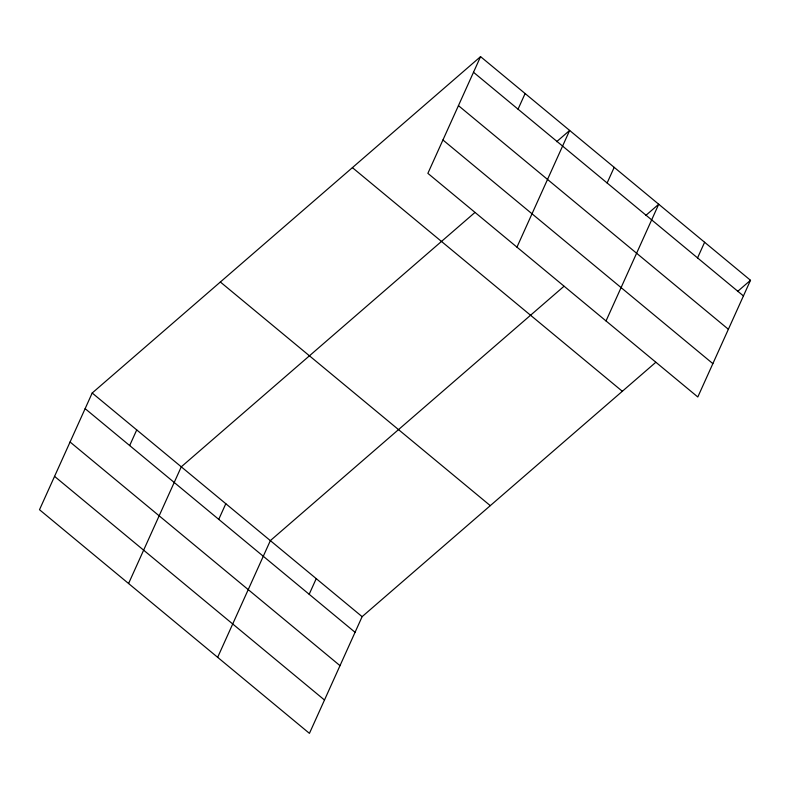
<?xml version="1.0" encoding="UTF-8"?>
<svg xmlns="http://www.w3.org/2000/svg" width="790" height="790" viewBox="0 0 790 790"><rect width="100%" height="100%" fill="white"/><g stroke="black" fill="none" stroke-linecap="round" stroke-linejoin="round"><path stroke-width="1.19" d="M480.567 56.633L427.874 173.346L697.807 396.985L750.5 280.282L480.567 56.633L92.193 393.015L39.5 509.718L309.433 733.367L362.126 616.654L655.769 362.324M129.669 445.56L136.729 429.918M128.572 583.524L181.275 466.821L474.918 212.48M218.751 519.366L225.812 503.714M217.655 657.329L270.348 540.617L563.991 286.286M518.043 109.178L525.113 93.536M309.176 594.278L316.237 578.636M516.956 247.142L569.649 130.439L556.644 141.696M607.125 182.984L614.186 167.342M606.029 320.947L658.722 204.235L645.726 215.502M697.55 257.905L704.611 242.263M737.495 291.54L750.5 280.282M473.506 72.275L743.439 295.924M458.447 105.633L728.38 329.272M442.933 139.988L712.866 363.637M352.409 167.638L622.332 391.287M220.361 282.01L490.294 505.649M92.193 393.015L362.126 616.654M85.132 408.657L355.066 632.306M70.073 442.005L340.006 665.654M54.559 476.37L324.493 700.019"/></g></svg>
